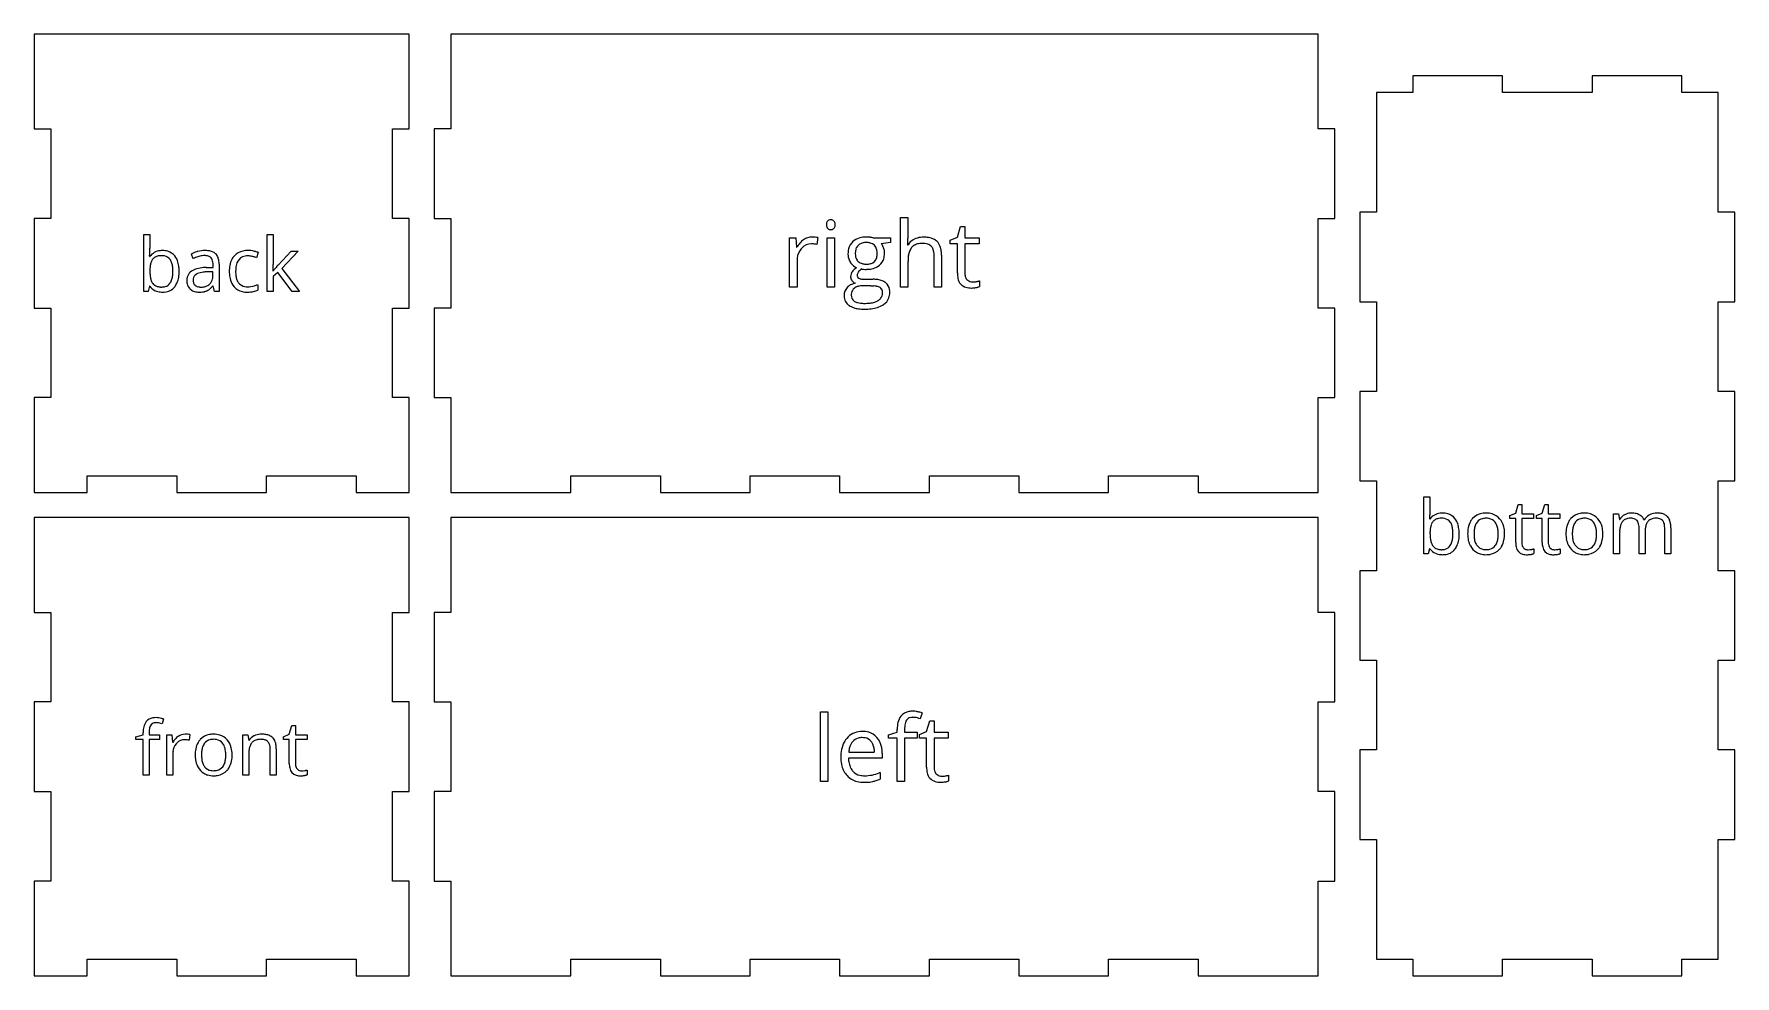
# Model space of a CAD drawing. Header units: millimetres. Extents: x 0 to 204, y 3 to 116.
import ezdxf

# ---------------------------------------------------------------- set-up
doc = ezdxf.new("R2010")
doc.units = ezdxf.units.MM

msp = doc.modelspace()

# ---------------------------------------------------------------- linework, layer by layer
at = {"layer": 'back_labelLayer'}
for p, q in [((13.17, 85.13), (13.17, 91.96)), ((13.17, 91.96), (13.9, 91.96)), ((13.9, 91.96), (13.9, 90.3)), ((27.98, 85.13), (27.98, 91.96)), ((27.98, 91.96), (28.7, 91.96)), ((28.7, 91.96), (28.7, 88.34)), ((26.9, 89.78), (26.68, 89.16)), ((29.27, 88.29), (30.83, 89.94)), ((31.69, 89.94), (29.74, 87.89)), ((30.83, 89.94), (31.69, 89.94)), ((13.86, 89.3), (13.9, 89.3)), ((19.09, 89.05), (18.87, 89.61)), ((20.66, 87.99), (21.48, 88.01)), ((21.48, 88.01), (21.48, 88.31)), ((22.19, 88.41), (22.19, 85.13)), ((29.74, 87.89), (31.83, 85.13)), ((13.85, 85.74), (13.69, 85.13)), ((13.9, 85.74), (13.85, 85.74)), ((21.46, 87.49), (20.73, 87.46)), ((21.46, 87.06), (21.46, 87.49)), ((21.5, 85.81), (21.47, 85.81)), ((21.65, 85.13), (21.5, 85.81)), ((26.83, 85.93), (26.83, 85.29)), ((28.66, 87.59), (28.7, 87.59)), ((29.25, 87.4), (28.7, 86.93)), ((28.7, 86.93), (28.7, 85.13)), ((30.95, 85.13), (29.25, 87.4)), ((13.69, 85.13), (13.17, 85.13)), ((22.19, 85.13), (21.65, 85.13)), ((28.7, 85.13), (27.98, 85.13)), ((31.83, 85.13), (30.95, 85.13))]:
    msp.add_line(p, q, dxfattribs=at)
for centre, radius, start, end in [((2.92, 90.15), 10.97, 355.7239, 358.1259), ((-1.31, 90.29), 15.21, 358.1123, 0.0485), ((15.26, 88.35), 1.66, 95.1835, 145.1109), ((15.41, 87.53), 2.49, 89.8743, 96.8145), ((15.43, 87.79), 2.23, 74.2393, 90.5624), ((15.58, 88.33), 1.67, 38.5631, 74.067), ((20.46, 86.65), 3.36, 106.3569, 118.335), ((20.61, 86.2), 3.83, 104.5162, 106.549), ((20.5, 86.64), 3.38, 90.0714, 104.6521), ((20.51, 86.94), 3.08, 81.568, 90.3249), ((20.69, 88.1), 1.91, 68.2274, 81.7494), ((20.94, 88.72), 1.24, 47.8683, 68.2934), ((25.42, 88.11), 1.89, 101.4913, 138.3134), ((25.64, 87.17), 2.86, 89.5892, 102.1788), ((25.66, 86.74), 3.29, 77.7703, 89.9475), ((25.6, 86.39), 3.64, 74.6796, 77.9579), ((25.94, 87.61), 2.38, 70.0945, 74.7386), ((26.26, 88.49), 1.44, 63.5034, 70.1862), ((26.41, 88.81), 1.09, 62.9291, 63.1889), ((4.76, 90.02), 9.13, 355.4718, 355.6526), ((17.83, 87.63), 3.93, 171.0668, 177.8457), ((19.52, 87.54), 5.62, 177.6176, 180.0426), ((16.2, 87.89), 2.28, 160.8926, 171.2334), ((15.23, 88.24), 1.25, 143.3383, 161.256), ((15, 88.39), 0.97, 120.1403, 142.4249), ((15.14, 88.13), 1.27, 100.447, 119.6701), ((15.29, 87.36), 2.05, 89.5732, 100.7324), ((15.32, 87.72), 1.69, 78.6781, 90.3749), ((15.46, 88.33), 1.06, 35.5409, 79.8011), ((15.34, 88.25), 1.21, 32.7036, 35.5241), ((15.01, 88.06), 1.59, 15.7779, 32.0151), ((13.97, 87.75), 2.68, 6.1649, 16.0396), ((12.35, 87.56), 4.31, 359.7681, 6.3096), ((15.2, 88.04), 2.15, 16.4709, 38.4075), ((14.11, 87.69), 3.29, 5.1338, 16.7973), ((12.73, 87.55), 4.68, 359.878, 5.4094), ((20.22, 85.35), 2.58, 101.3568, 117.0799), ((21.23, 84.66), 4.89, 112.2123, 115.9641), ((20.75, 85.87), 3.59, 103.6226, 112.432), ((20.73, 82.98), 5.01, 92.4696, 101.7065), ((20.47, 87.04), 2.38, 90.4485, 103.7665), ((20.46, 87.62), 1.8, 83.6506, 90.1754), ((20.87, 80.86), 7.13, 91.7166, 92.9095), ((20.53, 88.22), 1.19, 70.5716, 83.9928), ((20.69, 88.65), 0.741, 42.7296, 71.0381), ((20.62, 88.61), 0.814, 20.4094, 41.4479), ((20.17, 88.44), 1.29, 7.8273, 20.6042), ((19.38, 88.32), 2.1, 359.6933, 8.0035), ((20.98, 88.8), 1.16, 19.2331, 46.6741), ((20.31, 88.55), 1.87, 6.3379, 19.6816), ((19.32, 88.42), 2.87, 359.8027, 6.6583), ((27.45, 87.53), 4.03, 169.8978, 180.3689), ((26.05, 87.79), 2.6, 153.0875, 170.1051), ((25.51, 88.04), 2.01, 138.655, 152.6854), ((28.21, 87.52), 4.03, 174.5309, 180.155), ((26.64, 87.7), 2.45, 160.1419, 175.1368), ((25.5, 88.15), 1.22, 114.4266, 161.6633), ((25.61, 87.77), 1.62, 88.7194, 112.5668), ((25.65, 87.77), 1.62, 87.6747, 89.9748), ((25.62, 87.29), 2.09, 81.691, 87.5079), ((25.49, 86.38), 3.01, 77.2998, 81.7346), ((25.31, 85.54), 3.88, 74.7802, 77.4497), ((25.48, 86.14), 3.25, 68.3294, 74.8831), ((4.98, 89.25), 23.74, 356.033, 356.6443), ((14.39, 88.7), 14.31, 356.6326, 357.491), ((23.83, 88.35), 4.86, 358.2739, 359.8927), ((20.05, 88.45), 8.64, 357.5041, 358.3307), ((32.22, 85.1), 4.32, 142.3234, 144.7074), ((34.52, 83.32), 7.22, 140.4331, 142.3365), ((37.52, 80.85), 11.1, 139.2799, 140.4704), ((40.98, 77.87), 15.68, 138.3418, 139.2877), ((18.72, 87.52), 4.82, 179.7763, 185.7075), ((15.21, 86.68), 1.62, 215.585, 245.8362), ((16.82, 87.32), 2.91, 185.5924, 194.2051), ((15.6, 87.01), 1.65, 193.943, 208.0218), ((15.11, 86.76), 1.1, 208.5536, 217.5606), ((15.07, 86.74), 1.06, 218.1691, 253.8047), ((15.27, 87.34), 1.69, 253.1382, 266.8483), ((15.34, 87.1), 1.45, 269.3869, 285.863), ((15.53, 86.77), 1.73, 274.064, 321.4081), ((15.45, 86.71), 1.05, 286.0163, 326.8497), ((14.93, 87.06), 1.67, 326.7105, 343.6662), ((13.95, 87.36), 2.7, 343.4172, 353.6369), ((12.48, 87.53), 4.18, 353.4934, 0.2206), ((15.28, 86.98), 2.05, 321.3162, 335.5436), ((14.63, 87.26), 2.76, 335.8306, 350.8255), ((13.13, 87.51), 4.28, 350.6563, 0.338), ((19.59, 86.51), 1.26, 115.4905, 182.3568), ((20.16, 86.44), 1.84, 179.5457, 192.695), ((19.54, 86.29), 1.2, 192.0828, 227.4521), ((20.24, 86.45), 1.15, 171.2122, 180.2058), ((20.13, 86.44), 1.04, 179.5266, 192.7787), ((19.87, 86.53), 0.778, 120.9734, 172.418), ((19.78, 86.35), 0.68, 192.3264, 222.058), ((19.75, 86.34), 0.65, 222.5806, 229.2546), ((19.84, 86.45), 0.794, 229.7837, 254.2724), ((20.06, 86.24), 1.12, 113.5887, 121.6805), ((20.33, 85.59), 1.82, 102.7996, 113.2433), ((19.96, 86.85), 1.2, 253.9397, 266.4534), ((20.66, 84.2), 3.25, 96.3545, 102.9954), ((20.01, 87.65), 2.01, 269.5792, 282.0414), ((20.9, 82.11), 5.36, 91.8565, 96.4478), ((20.16, 87), 1.34, 281.7121, 306.4594), ((20.23, 86.89), 1.22, 306.9882, 313.8558), ((20.22, 86.89), 1.22, 314.1892, 347.427), ((19.09, 87.68), 3.02, 314.7446, 321.7071), ((19.61, 87.04), 1.85, 346.9177, 0.2825), ((19.12, 87.06), 2.34, 359.8182, 359.9986), ((27.83, 87.5), 4.41, 179.9389, 183.9815), ((26.65, 87.39), 3.22, 183.5914, 196.354), ((25.59, 87.07), 2.11, 196.0166, 221.1349), ((25.37, 86.91), 1.85, 221.7976, 256.8021), ((27.71, 87.49), 3.53, 179.7041, 188.0744), ((26.44, 87.31), 2.25, 187.9315, 200.3886), ((25.75, 87.05), 1.51, 200.4183, 216.6392), ((25.46, 86.85), 1.16, 216.9695, 261.3103), ((25.59, 87.44), 1.76, 260.1359, 270.2692), ((25.58, 88.73), 3.05, 270.2658, 286.2891), ((25.4, 89.42), 3.77, 286.0461, 292.3654), ((-1.09, 89.66), 29.82, 356.0205, 356.0556), ((15.34, 86.97), 1.93, 245.9802, 255.5455), ((15.4, 87.25), 2.21, 255.7756, 270.3185), ((15.32, 87.99), 2.35, 266.3777, 270.051), ((15.41, 87.51), 2.47, 269.9226, 275.5481), ((19.58, 86.34), 1.26, 227.769, 237.8049), ((19.68, 86.53), 1.48, 238.3273, 258.9184), ((19.84, 87.28), 2.24, 258.6719, 270.4047), ((19.86, 88.32), 3.28, 269.9539, 273.1491), ((20, 87.28), 1.64, 266.0784, 270.059), ((19.91, 87.52), 2.48, 272.9335, 281.4139), ((20.07, 86.74), 1.68, 281.298, 293.7314), ((20.19, 86.42), 1.34, 294.3933, 304.7371), ((19.84, 86.93), 1.96, 304.8486, 314.853), ((25.59, 87.76), 2.73, 256.4244, 270.489), ((25.62, 89.04), 4, 269.9655, 272.8643), ((25.68, 88.1), 3.06, 272.5981, 282.1878), ((25.89, 87.14), 2.08, 282.0344, 296.9455)]:
    msp.add_arc(centre, radius, start, end, dxfattribs=at)
at = {"layer": 'back_outsideCutPath'}
for p, q in [((0, 116), (0, 104.62)), ((45, 116), (0, 116)), ((45, 104.62), (45, 116)), ((0, 104.62), (2, 104.62)), ((2, 104.62), (2, 93.88)), ((43, 93.88), (43, 104.62)), ((43, 104.62), (45, 104.62)), ((2, 93.88), (0, 93.88)), ((0, 93.88), (0, 83.12)), ((45, 93.88), (43, 93.88)), ((45, 83.12), (45, 93.88)), ((0, 83.12), (2, 83.12)), ((2, 83.12), (2, 72.38)), ((43, 72.38), (43, 83.12)), ((43, 83.12), (45, 83.12)), ((2, 72.38), (0, 72.38)), ((0, 72.38), (0, 61)), ((45, 72.38), (43, 72.38)), ((45, 61), (45, 72.38)), ((6.38, 61), (6.38, 63)), ((6.38, 63), (17.12, 63)), ((17.12, 63), (17.12, 61)), ((27.88, 61), (27.88, 63)), ((27.88, 63), (38.62, 63)), ((38.62, 63), (38.62, 61)), ((0, 61), (6.38, 61)), ((17.12, 61), (27.88, 61)), ((38.62, 61), (45, 61))]:
    msp.add_line(p, q, dxfattribs=at)
at = {"layer": 'bottom_labelLayer'}
for p, q in [((166.69, 53.63), (166.69, 60.46)), ((166.69, 60.46), (167.42, 60.46)), ((167.42, 60.46), (167.42, 58.8)), ((177.7, 58.53), (178.01, 59.56)), ((178.01, 59.56), (178.43, 59.56)), ((178.43, 59.56), (178.43, 58.44)), ((180.88, 58.53), (181.18, 59.56)), ((181.18, 59.56), (181.61, 59.56)), ((181.61, 59.56), (181.61, 58.44)), ((167.39, 57.8), (167.42, 57.8)), ((177.01, 58.23), (177.7, 58.53)), ((177.01, 57.87), (177.01, 58.23)), ((177.7, 57.87), (177.01, 57.87)), ((177.7, 55.01), (177.7, 57.87)), ((178.43, 58.44), (179.83, 58.44)), ((179.83, 57.87), (178.43, 57.87)), ((178.43, 57.87), (178.43, 55.04)), ((179.83, 58.44), (179.83, 57.87)), ((180.19, 58.23), (180.88, 58.53)), ((180.19, 57.87), (180.19, 58.23)), ((180.88, 57.87), (180.19, 57.87)), ((180.88, 55.01), (180.88, 57.87)), ((181.61, 58.44), (183, 58.44)), ((183, 57.87), (181.61, 57.87)), ((181.61, 57.87), (181.61, 55.04)), ((183, 58.44), (183, 57.87)), ((189.44, 53.63), (189.44, 58.44)), ((189.44, 58.44), (190.03, 58.44)), ((190.03, 58.44), (190.15, 57.78)), ((190.15, 57.78), (190.18, 57.78)), ((193.08, 57.71), (193.12, 57.71)), ((190.17, 56.15), (190.17, 53.63)), ((192.5, 53.63), (192.5, 56.76)), ((193.23, 56.31), (193.23, 53.63)), ((195.58, 53.63), (195.58, 56.76)), ((196.31, 56.77), (196.31, 53.63)), ((167.22, 53.63), (166.69, 53.63)), ((167.37, 54.24), (167.22, 53.63)), ((167.42, 54.24), (167.37, 54.24)), ((179.86, 54.23), (179.86, 53.67)), ((183.04, 54.23), (183.04, 53.67)), ((190.17, 53.63), (189.44, 53.63)), ((193.23, 53.63), (192.5, 53.63)), ((196.31, 53.63), (195.58, 53.63))]:
    msp.add_line(p, q, dxfattribs=at)
for centre, radius, start, end in [((156.45, 58.65), 10.97, 355.7239, 358.1259), ((158.29, 58.52), 9.13, 355.4718, 355.6526), ((152.22, 58.79), 15.21, 358.1123, 0.0485), ((168.78, 56.85), 1.66, 95.1835, 145.1109), ((169.73, 56.39), 2.28, 160.8926, 171.2334), ((168.76, 56.74), 1.25, 143.3383, 161.256), ((168.52, 56.89), 0.97, 120.1403, 142.4249), ((168.66, 56.63), 1.27, 100.447, 119.6701), ((168.82, 55.86), 2.05, 89.5732, 100.7324), ((168.93, 56.03), 2.49, 89.8743, 96.8145), ((168.84, 56.22), 1.69, 78.6781, 90.3749), ((168.96, 56.29), 2.23, 74.2393, 90.5624), ((168.98, 56.83), 1.06, 35.5409, 79.8011), ((169.11, 56.83), 1.67, 38.5631, 74.067), ((168.87, 56.75), 1.21, 32.7036, 35.5241), ((168.54, 56.56), 1.59, 15.7779, 32.0151), ((168.73, 56.54), 2.15, 16.4709, 38.4075), ((167.63, 56.19), 3.29, 5.1338, 16.7973), ((174.44, 56.32), 2.48, 150.7112, 169.4696), ((174.03, 56.53), 2.02, 138.176, 150.2287), ((173.96, 56.58), 1.93, 99.1759, 137.9833), ((174.27, 56.53), 1.51, 142.9026, 162.3749), ((173.98, 56.73), 1.16, 103.4685, 142.3119), ((174.15, 55.7), 2.83, 89.7327, 100.076), ((174.13, 56.17), 1.74, 89.4806, 103.8805), ((174.15, 56.07), 1.84, 79.3454, 90.3175), ((174.19, 56.08), 2.45, 73.5223, 90.5692), ((174.29, 56.69), 1.2, 37.9578, 80.4006), ((174.33, 56.6), 1.91, 41.1446, 73.2134), ((174.05, 56.52), 1.5, 20.0257, 37.4351), ((174.06, 56.36), 2.27, 13.5014, 41.0703), ((186.23, 56.32), 2.48, 150.7112, 169.4696), ((185.82, 56.53), 2.02, 138.176, 150.2287), ((185.75, 56.58), 1.93, 99.1759, 137.9833), ((186.06, 56.53), 1.51, 142.9026, 162.3749), ((185.77, 56.73), 1.16, 103.4685, 142.3119), ((185.94, 55.7), 2.83, 89.7327, 100.076), ((185.92, 56.17), 1.74, 89.4806, 103.8805), ((185.94, 56.07), 1.84, 79.3454, 90.3175), ((185.98, 56.08), 2.45, 73.5223, 90.5692), ((186.08, 56.69), 1.2, 37.9578, 80.4006), ((186.12, 56.6), 1.91, 41.1446, 73.2134), ((185.84, 56.52), 1.5, 20.0257, 37.4351), ((185.85, 56.36), 2.27, 13.5014, 41.0703), ((191.42, 57.06), 1.43, 117.121, 149.5424), ((192.36, 56.45), 2.17, 161.0235, 171.4469), ((191.46, 56.76), 1.22, 143.077, 161.3913), ((191.24, 56.91), 0.956, 123.7021, 142.3022), ((191.34, 56.75), 1.15, 101.1546, 123.0655), ((191.57, 56.8), 1.73, 93.8343, 117.5072), ((191.47, 56.1), 1.81, 89.5573, 101.4832), ((191.61, 56.44), 2.09, 89.9661, 94.2832), ((191.49, 56.2), 1.71, 85.5238, 90.0794), ((191.63, 56.14), 2.39, 77.5572, 90.5513), ((191.54, 56.7), 1.21, 72.3601, 85.9562), ((191.68, 57.12), 0.765, 41.061, 72.8994), ((191.85, 57.09), 1.41, 52.7027, 78.0054), ((191.58, 57.06), 0.882, 20.7071, 40.0218), ((191.14, 56.89), 1.35, 7.9864, 20.795), ((191.93, 57.24), 1.25, 22.2098, 51.4971), ((194.44, 56.95), 1.52, 119.4042, 150.1829), ((195.22, 56.5), 1.98, 160.8732, 172.5273), ((194.5, 56.76), 1.21, 140.9765, 161.1699), ((194.3, 56.9), 0.966, 122.3598, 140.2884), ((194.61, 56.7), 1.83, 118.2584, 120.0629), ((194.61, 56.68), 1.85, 95.8635, 117.9693), ((194.41, 56.71), 1.19, 101.0033, 121.784), ((194.55, 56.03), 1.88, 89.5621, 101.2962), ((194.67, 56.23), 2.3, 89.9197, 96.2617), ((194.57, 56.22), 1.69, 85.8144, 90.0685), ((194.69, 55.99), 2.54, 79.9361, 90.3803), ((194.61, 56.7), 1.21, 72.6395, 86.2568), ((194.75, 57.12), 0.768, 41.0408, 73.1793), ((194.86, 56.91), 1.61, 62.9723, 80.1665), ((194.65, 57.06), 0.882, 20.7071, 40.0218), ((194.22, 56.89), 1.35, 7.9864, 20.795), ((195.04, 57.27), 1.2, 44.229, 62.6229), ((194.98, 57.25), 1.26, 19.5612, 43.3161), ((194.22, 56.96), 2.07, 7.5042, 19.9646), ((192.96, 56.78), 3.35, 359.7107, 7.6907), ((173.04, 56.04), 5.62, 177.6176, 180.0426), ((172.25, 56.02), 4.82, 179.7763, 185.7075), ((171.35, 56.13), 3.93, 171.0668, 177.8457), ((170.35, 55.82), 2.91, 185.5924, 194.2051), ((169.13, 55.51), 1.65, 193.943, 208.0218), ((168.45, 55.56), 1.67, 326.7105, 343.6662), ((167.49, 56.25), 2.68, 6.1649, 16.0396), ((167.47, 55.86), 2.7, 343.4172, 353.6369), ((165.87, 56.06), 4.31, 359.7681, 6.3096), ((166, 56.03), 4.18, 353.4934, 0.2206), ((168.15, 55.76), 2.76, 335.8306, 350.8255), ((166.66, 56.01), 4.28, 350.6563, 0.338), ((166.25, 56.05), 4.68, 359.878, 5.4094), ((175.73, 56.06), 3.79, 169.2443, 180.3881), ((175.59, 56.02), 3.65, 179.7745, 189.0933), ((174.65, 55.86), 2.7, 188.9103, 205.3171), ((176.55, 56.05), 3.85, 173.0086, 180.2464), ((176.39, 56.02), 3.69, 179.706, 187.9161), ((175.16, 56.23), 2.45, 162.0653, 173.1675), ((175.04, 55.82), 2.33, 187.7639, 200.0977), ((173.99, 55.57), 1.57, 323.009, 342.639), ((173.3, 56.25), 2.29, 7.744, 20.069), ((173.09, 55.86), 2.51, 342.3616, 353.7537), ((171.97, 56.06), 3.64, 359.7075, 7.8973), ((171.77, 56.02), 3.84, 353.5363, 0.2014), ((173.87, 55.76), 2.47, 330.2507, 349.4117), ((173, 56.09), 3.37, 1.1277, 13.88), ((172.6, 56.01), 3.77, 349.1762, 0.3863), ((172.09, 56.04), 4.28, 359.9919, 1.542), ((187.52, 56.06), 3.79, 169.2443, 180.3881), ((187.38, 56.02), 3.65, 179.7745, 189.0933), ((186.44, 55.86), 2.7, 188.9103, 205.3171), ((188.34, 56.05), 3.85, 173.0086, 180.2464), ((188.18, 56.02), 3.69, 179.706, 187.9161), ((186.95, 56.23), 2.45, 162.0653, 173.1675), ((186.83, 55.82), 2.33, 187.7639, 200.0977), ((185.78, 55.57), 1.57, 323.009, 342.639), ((185.1, 56.25), 2.29, 7.744, 20.069), ((184.88, 55.86), 2.51, 342.3616, 353.7537), ((183.76, 56.06), 3.64, 359.7075, 7.8973), ((183.56, 56.02), 3.84, 353.5363, 0.2014), ((185.66, 55.76), 2.47, 330.2507, 349.4117), ((184.79, 56.09), 3.37, 1.1277, 13.88), ((184.39, 56.01), 3.77, 349.1762, 0.3863), ((183.88, 56.04), 4.28, 359.9919, 1.542), ((193.83, 56.22), 3.67, 171.3042, 178.3502), ((195.25, 56.15), 5.08, 178.0976, 180.0253), ((190.35, 56.77), 2.15, 359.6949, 8.1471), ((196.44, 56.33), 3.21, 172.3776, 180.183), ((197.35, 56.31), 4.12, 179.8944, 179.9985), ((193.42, 56.77), 2.15, 359.6949, 8.1471), ((168.74, 55.18), 1.62, 215.585, 245.8362), ((168.63, 55.26), 1.1, 208.5536, 217.5606), ((168.59, 55.24), 1.06, 218.1691, 253.8047), ((168.86, 55.47), 1.93, 245.9802, 255.5455), ((168.79, 55.84), 1.69, 253.1382, 266.8483), ((168.92, 55.75), 2.21, 255.7756, 270.3185), ((168.85, 56.49), 2.35, 266.3777, 270.051), ((168.86, 55.6), 1.45, 269.3869, 285.863), ((168.94, 56.01), 2.47, 269.9226, 275.5481), ((169.06, 55.27), 1.73, 274.064, 321.4081), ((168.97, 55.21), 1.05, 286.0163, 326.8497), ((168.81, 55.48), 2.05, 321.3162, 335.5436), ((174.38, 55.75), 2.4, 205.6561, 208.4462), ((174.01, 55.53), 1.97, 207.7947, 238.6758), ((174.29, 55.55), 1.53, 200.0846, 216.9132), ((174.04, 55.58), 2.03, 238.8115, 253.2428), ((174.02, 55.36), 1.2, 217.3009, 261.7099), ((174.12, 55.88), 2.34, 253.5437, 270.4182), ((174.14, 55.96), 1.81, 260.5033, 270.2477), ((174.15, 56.37), 2.83, 269.7503, 279.8033), ((174.17, 55.84), 1.69, 269.4482, 284.7256), ((174.3, 55.34), 1.18, 284.5662, 322.6334), ((174.33, 55.5), 1.94, 278.8959, 317.9979), ((174.26, 55.56), 2.04, 318.144, 329.7566), ((179.99, 54.98), 2.29, 179.3551, 192.8478), ((178.84, 54.67), 1.1, 190.3818, 253.8772), ((179.9, 55.03), 1.47, 179.6417, 189.7505), ((179.38, 54.94), 0.942, 189.5479, 205.7874), ((179.17, 54.84), 0.708, 206.1294, 221.4084), ((179.07, 55.44), 1.91, 253.7848, 270.8853), ((179.14, 54.82), 0.678, 221.5949, 262.3505), ((179.2, 55.11), 0.975, 261.3266, 270.1914), ((179.1, 55.41), 1.87, 270.0032, 270.7609), ((179.09, 55.81), 2.27, 270.8932, 275.5484), ((179.21, 56.54), 2.4, 269.8804, 278.3029), ((179, 56.69), 3.16, 275.526, 279.294), ((179.08, 56.27), 2.73, 279.1865, 280.1145), ((179.23, 56.35), 2.21, 278.4155, 279.0082), ((179.2, 55.6), 2.05, 280.007, 283.3735), ((178.96, 58.07), 3.95, 278.9589, 280.5106), ((179.38, 54.84), 1.27, 283.3071, 288.1196), ((179.22, 56.69), 2.55, 280.4846, 282.6269), ((179.44, 55.69), 1.52, 282.5876, 285.5794), ((179.55, 54.32), 0.718, 287.9889, 295.3048), ((179.55, 55.28), 1.1, 285.725, 286.2552), ((183.17, 54.98), 2.29, 179.3551, 192.8478), ((182.02, 54.67), 1.1, 190.3818, 253.8772), ((183.07, 55.03), 1.47, 179.6417, 189.7505), ((182.56, 54.94), 0.942, 189.5479, 205.7874), ((182.34, 54.84), 0.708, 206.1294, 221.4084), ((182.24, 55.44), 1.91, 253.7848, 270.8853), ((182.32, 54.82), 0.678, 221.5949, 262.3505), ((182.38, 55.11), 0.975, 261.3266, 270.1914), ((182.27, 55.41), 1.87, 270.0032, 270.7609), ((182.26, 55.81), 2.27, 270.8932, 275.5484), ((182.38, 56.54), 2.4, 269.8804, 278.3029), ((182.18, 56.69), 3.16, 275.526, 279.294), ((182.25, 56.27), 2.73, 279.1865, 280.1145), ((182.41, 56.35), 2.21, 278.4155, 279.0082), ((182.38, 55.6), 2.05, 280.007, 283.3735), ((182.14, 58.07), 3.95, 278.9589, 280.5106), ((182.56, 54.84), 1.27, 283.3071, 288.1196), ((182.39, 56.69), 2.55, 280.4846, 282.6269), ((182.62, 55.69), 1.52, 282.5876, 285.5794), ((182.73, 54.32), 0.718, 287.9889, 295.3048), ((182.73, 55.28), 1.1, 285.725, 286.2552), ((186.17, 55.75), 2.4, 205.6561, 208.4462), ((185.81, 55.53), 1.97, 207.7947, 238.6758), ((186.08, 55.55), 1.53, 200.0846, 216.9132), ((185.83, 55.58), 2.03, 238.8115, 253.2428), ((185.81, 55.36), 1.2, 217.3009, 261.7099), ((185.91, 55.88), 2.34, 253.5437, 270.4182), ((185.94, 55.96), 1.81, 260.5033, 270.2477), ((185.94, 56.37), 2.83, 269.7503, 279.8033), ((185.96, 55.84), 1.69, 269.4482, 284.7256), ((186.09, 55.34), 1.18, 284.5662, 322.6334), ((186.12, 55.5), 1.94, 278.8959, 317.9979), ((186.05, 55.56), 2.04, 318.144, 329.7566)]:
    msp.add_arc(centre, radius, start, end, dxfattribs=at)
at = {"layer": 'bottom_outsideCutPath'}
for p, q in [((176.12, 111), (165.38, 111)), ((165.38, 111), (165.38, 109)), ((176.12, 109), (176.12, 111)), ((197.62, 111), (186.88, 111)), ((186.88, 111), (186.88, 109)), ((197.62, 109), (197.62, 111)), ((161, 109), (161, 94.62)), ((165.38, 109), (161, 109)), ((186.88, 109), (176.12, 109)), ((202, 109), (197.62, 109)), ((202, 105.38), (202, 109)), ((202, 94.62), (202, 105.38)), ((161, 94.62), (159, 94.62)), ((159, 94.62), (159, 83.88)), ((204, 94.62), (202, 94.62)), ((204, 83.88), (204, 94.62)), ((159, 83.88), (161, 83.88)), ((161, 83.88), (161, 73.12)), ((202, 73.12), (202, 83.88)), ((202, 83.88), (204, 83.88)), ((161, 73.12), (159, 73.12)), ((159, 73.12), (159, 62.38)), ((204, 73.12), (202, 73.12)), ((204, 62.38), (204, 73.12)), ((159, 62.38), (161, 62.38)), ((161, 62.38), (161, 51.62)), ((202, 51.62), (202, 62.38)), ((202, 62.38), (204, 62.38)), ((161, 51.62), (159, 51.62)), ((159, 51.62), (159, 40.88)), ((204, 51.62), (202, 51.62)), ((204, 40.88), (204, 51.62)), ((159, 40.88), (161, 40.88)), ((161, 40.88), (161, 30.12)), ((202, 30.12), (202, 40.88)), ((202, 40.88), (204, 40.88)), ((161, 30.12), (159, 30.12)), ((159, 30.12), (159, 19.38)), ((204, 30.12), (202, 30.12)), ((204, 19.38), (204, 30.12)), ((159, 19.38), (161, 19.38)), ((161, 19.38), (161, 8.62)), ((202, 5), (202, 19.38)), ((202, 19.38), (204, 19.38)), ((161, 8.62), (161, 5)), ((161, 5), (165.38, 5)), ((165.38, 5), (165.38, 3)), ((176.12, 3), (176.12, 5)), ((176.12, 5), (186.88, 5)), ((186.88, 5), (186.88, 3)), ((197.62, 3), (197.62, 5)), ((197.62, 5), (202, 5)), ((165.38, 3), (176.12, 3)), ((186.88, 3), (197.62, 3))]:
    msp.add_line(p, q, dxfattribs=at)
at = {"layer": 'front_labelLayer'}
for p, q in [((15.54, 33.83), (15.35, 33.25)), ((30.61, 32.01), (30.92, 33.03)), ((30.92, 33.03), (31.34, 33.03)), ((31.34, 33.03), (31.34, 31.92)), ((12.23, 31.68), (13.09, 31.94)), ((12.23, 31.35), (12.23, 31.68)), ((13.09, 31.35), (12.23, 31.35)), ((13.09, 31.94), (13.09, 32.21)), ((13.09, 27.1), (13.09, 31.35)), ((13.82, 32.23), (13.82, 31.92)), ((13.82, 31.92), (15.04, 31.92)), ((15.04, 31.35), (13.82, 31.35)), ((13.82, 31.35), (13.82, 27.1)), ((15.04, 31.92), (15.04, 31.35)), ((15.92, 27.1), (15.92, 31.92)), ((15.92, 31.92), (16.53, 31.92)), ((16.53, 31.92), (16.61, 31.03)), ((16.61, 31.03), (16.64, 31.03)), ((18.7, 31.95), (18.6, 31.28)), ((25.03, 27.1), (25.03, 31.92)), ((25.03, 31.92), (25.63, 31.92)), ((25.63, 31.92), (25.75, 31.26)), ((25.75, 31.26), (25.78, 31.26)), ((29.92, 31.7), (30.61, 32.01)), ((29.92, 31.35), (29.92, 31.7)), ((30.61, 31.35), (29.92, 31.35)), ((30.61, 28.49), (30.61, 31.35)), ((31.34, 31.92), (32.74, 31.92)), ((32.74, 31.35), (31.34, 31.35)), ((31.34, 31.35), (31.34, 28.52)), ((32.74, 31.92), (32.74, 31.35)), ((16.65, 29.68), (16.65, 27.1)), ((25.76, 29.63), (25.76, 27.1)), ((28.33, 27.1), (28.33, 30.22)), ((29.06, 30.24), (29.06, 27.1)), ((13.82, 27.1), (13.09, 27.1)), ((16.65, 27.1), (15.92, 27.1)), ((25.76, 27.1), (25.03, 27.1)), ((29.06, 27.1), (28.33, 27.1)), ((32.77, 27.7), (32.77, 27.14))]:
    msp.add_line(p, q, dxfattribs=at)
for centre, radius, start, end in [((16.05, 32.25), 2.96, 167.5776, 180.6587), ((14.66, 32.57), 1.53, 141.7434, 168.2322), ((14.43, 32.69), 1.28, 98.2551, 139.6203), ((15.32, 32.42), 1.49, 161.8438, 171.7846), ((14.71, 32.63), 0.844, 145.0689, 162.1801), ((14.53, 32.74), 0.632, 102.7678, 144.338), ((14.63, 31.77), 2.22, 89.6697, 99.9314), ((14.62, 32.4), 0.984, 89.486, 103.4197), ((14.62, 31.82), 1.57, 83.076, 89.7927), ((14.63, 31.64), 2.35, 81.5641, 89.7017), ((14.53, 31.05), 2.34, 76.5184, 83.0217), ((14.46, 30.49), 3.51, 75.974, 81.6564), ((14.25, 29.88), 3.54, 71.9613, 76.5919), ((14.18, 29.31), 4.72, 73.2963, 76.0946), ((16.32, 32.27), 2.5, 171.6528, 178.4383), ((17.26, 32.23), 3.44, 178.1973, 180.0233), ((18.79, 29.82), 2.46, 139.4139, 150.6033), ((18.32, 29.77), 1.67, 138.9576, 174.5422), ((18.35, 30.19), 1.88, 124.2321, 139.4161), ((18.37, 29.73), 1.73, 135.621, 138.8376), ((18.06, 30.08), 1.26, 89.6335, 137.0881), ((18.11, 30.55), 1.45, 89.6797, 124.4406), ((18.07, 29.63), 1.71, 87.3438, 89.9658), ((18.13, 28.66), 3.35, 84.9923, 90.1281), ((18.04, 29.1), 2.24, 81.5884, 87.1916), ((17.9, 28.14), 3.22, 77.4454, 81.6361), ((18.21, 29.56), 2.44, 78.4892, 85.0266), ((21.83, 29.79), 2.48, 150.7112, 169.4696), ((21.42, 30), 2.02, 138.176, 150.2287), ((21.35, 30.06), 1.93, 99.1759, 137.9833), ((21.65, 30.01), 1.51, 142.9026, 162.3749), ((21.37, 30.21), 1.16, 103.4685, 142.3119), ((21.54, 29.17), 2.83, 89.7327, 100.076), ((21.52, 29.65), 1.74, 89.4806, 103.8805), ((21.54, 29.55), 1.84, 79.3454, 90.3175), ((21.58, 29.55), 2.45, 73.5223, 90.5692), ((21.68, 30.17), 1.2, 37.9578, 80.4006), ((21.72, 30.08), 1.91, 41.1446, 73.2134), ((21.43, 30), 1.5, 20.0257, 37.4351), ((21.45, 29.84), 2.27, 13.5014, 41.0703), ((27.03, 30.47), 1.48, 116.9443, 147.6525), ((27.86, 29.9), 2.08, 159.9535, 171.3801), ((27.03, 30.21), 1.19, 140.1519, 160.3147), ((26.89, 30.3), 1.03, 118.544, 139.1926), ((27.18, 30.21), 1.78, 115.8074, 117.6068), ((27.05, 30), 1.37, 100.1177, 118.1602), ((27.26, 30.03), 1.98, 94.3227, 115.5455), ((27.21, 29.18), 2.21, 89.5933, 100.3718), ((27.31, 29.62), 2.39, 89.9579, 94.7108), ((27.23, 29.45), 1.93, 84.0197, 90.1511), ((27.33, 29.13), 2.88, 80.5585, 90.3538), ((27.3, 30.07), 1.31, 71.0828, 84.3691), ((27.46, 30.53), 0.822, 43.3791, 71.5386), ((27.51, 30.17), 1.82, 65.1095, 80.7638), ((27.42, 30.51), 0.868, 22.7024, 42.342), ((27.03, 30.35), 1.29, 8.4931, 22.658), ((27.72, 30.63), 1.31, 46.5585, 64.8782), ((27.73, 30.68), 1.26, 19.3849, 45.5997), ((27, 30.41), 2.05, 6.9634, 19.8363), ((25.88, 30.26), 3.18, 359.7631, 7.2116), ((18.87, 29.69), 2.21, 173.6908, 180.0882), ((23.12, 29.54), 3.79, 169.2443, 180.3881), ((22.98, 29.5), 3.65, 179.7745, 189.0933), ((22.04, 29.34), 2.7, 188.9103, 205.3171), ((23.94, 29.53), 3.85, 173.0086, 180.2464), ((23.78, 29.49), 3.69, 179.706, 187.9161), ((22.55, 29.71), 2.45, 162.0653, 173.1675), ((22.42, 29.3), 2.33, 187.7639, 200.0977), ((21.38, 29.05), 1.57, 323.009, 342.639), ((20.69, 29.72), 2.29, 7.744, 20.069), ((20.48, 29.34), 2.51, 342.3616, 353.7537), ((19.36, 29.53), 3.64, 359.7075, 7.8973), ((19.16, 29.5), 3.84, 353.5363, 0.2014), ((21.26, 29.24), 2.47, 330.2507, 349.4117), ((20.39, 29.56), 3.37, 1.1277, 13.88), ((19.99, 29.49), 3.77, 349.1762, 0.3863), ((19.47, 29.51), 4.28, 359.9919, 1.542), ((30.44, 29.63), 4.67, 178.081, 180.0236), ((29.21, 29.69), 3.45, 171.1766, 178.3217), ((26.27, 30.23), 2.06, 359.6714, 8.6877), ((21.76, 29.22), 2.4, 205.6561, 208.4462), ((21.4, 29), 1.97, 207.7947, 238.6758), ((21.68, 29.03), 1.53, 200.0846, 216.9132), ((21.43, 29.05), 2.03, 238.8115, 253.2428), ((21.41, 28.83), 1.2, 217.3009, 261.7099), ((21.51, 29.36), 2.34, 253.5437, 270.4182), ((21.53, 29.44), 1.81, 260.5033, 270.2477), ((21.53, 29.85), 2.83, 269.7503, 279.8033), ((21.56, 29.32), 1.69, 269.4482, 284.7256), ((21.69, 28.82), 1.18, 284.5662, 322.6334), ((21.72, 28.98), 1.94, 278.8959, 317.9979), ((21.65, 29.03), 2.04, 318.144, 329.7566), ((32.9, 28.46), 2.29, 179.3551, 192.8478), ((31.75, 28.15), 1.1, 190.3818, 253.8772), ((32.81, 28.51), 1.47, 179.6417, 189.7505), ((32.29, 28.41), 0.942, 189.5479, 205.7874), ((32.08, 28.32), 0.708, 206.1294, 221.4084), ((31.98, 28.92), 1.91, 253.7848, 270.8853), ((32.05, 28.3), 0.678, 221.5949, 262.3505), ((32.11, 28.59), 0.975, 261.3266, 270.1914), ((32.01, 28.88), 1.87, 270.0032, 270.7609), ((32, 29.29), 2.27, 270.8932, 275.5484), ((32.12, 30.01), 2.4, 269.8804, 278.3029), ((31.91, 30.17), 3.16, 275.526, 279.294), ((31.99, 29.74), 2.73, 279.1865, 280.1145), ((32.14, 29.82), 2.21, 278.4155, 279.0082), ((32.11, 29.08), 2.05, 280.007, 283.3735), ((31.87, 31.54), 3.95, 278.9589, 280.5106), ((32.29, 28.32), 1.27, 283.3071, 288.1196), ((32.13, 30.17), 2.55, 280.4846, 282.6269), ((32.35, 29.17), 1.52, 282.5876, 285.5794), ((32.47, 27.79), 0.718, 287.9889, 295.3048), ((32.46, 28.76), 1.1, 285.725, 286.2552)]:
    msp.add_arc(centre, radius, start, end, dxfattribs=at)
at = {"layer": 'front_outsideCutPath'}
for p, q in [((0, 58), (0, 46.62)), ((45, 58), (0, 58)), ((45, 46.62), (45, 58)), ((0, 46.62), (2, 46.62)), ((2, 46.62), (2, 35.88)), ((43, 35.88), (43, 46.62)), ((43, 46.62), (45, 46.62)), ((2, 35.88), (0, 35.88)), ((0, 35.88), (0, 25.12)), ((45, 35.88), (43, 35.88)), ((45, 25.12), (45, 35.88)), ((0, 25.12), (2, 25.12)), ((2, 25.12), (2, 14.38)), ((43, 14.38), (43, 25.12)), ((43, 25.12), (45, 25.12)), ((2, 14.38), (0, 14.38)), ((0, 14.38), (0, 3)), ((45, 14.38), (43, 14.38)), ((45, 3), (45, 14.38)), ((6.38, 3), (6.38, 5)), ((6.38, 5), (17.12, 5)), ((17.12, 5), (17.12, 3)), ((27.88, 3), (27.88, 5)), ((27.88, 5), (38.62, 5)), ((38.62, 5), (38.62, 3)), ((0, 3), (6.38, 3)), ((17.12, 3), (27.88, 3)), ((38.62, 3), (45, 3))]:
    msp.add_line(p, q, dxfattribs=at)
at = {"layer": 'left_labelLayer'}
for p, q in [((94.31, 26.35), (94.31, 34.7)), ((94.31, 34.7), (95.2, 34.7)), ((95.2, 34.7), (95.2, 26.35)), ((106.51, 34.57), (106.28, 33.86)), ((107.05, 32.34), (107.43, 33.6)), ((107.43, 33.6), (107.94, 33.6)), ((107.94, 33.6), (107.94, 32.23)), ((102.47, 31.94), (103.52, 32.26)), ((102.47, 31.54), (102.47, 31.94)), ((103.52, 31.54), (102.47, 31.54)), ((103.52, 32.26), (103.52, 32.59)), ((103.52, 26.35), (103.52, 31.54)), ((104.41, 32.61), (104.41, 32.23)), ((104.41, 32.23), (105.91, 32.23)), ((105.91, 31.54), (104.41, 31.54)), ((104.41, 31.54), (104.41, 26.35)), ((105.91, 32.23), (105.91, 31.54)), ((106.21, 31.97), (107.05, 32.34)), ((106.21, 31.54), (106.21, 31.97)), ((107.05, 31.54), (106.21, 31.54)), ((107.05, 28.04), (107.05, 31.54)), ((107.94, 32.23), (109.65, 32.23)), ((109.65, 31.54), (107.94, 31.54)), ((107.94, 31.54), (107.94, 28.08)), ((109.65, 32.23), (109.65, 31.54)), ((101.74, 29.13), (97.68, 29.13)), ((97.71, 29.85), (100.78, 29.85)), ((101.74, 29.69), (101.74, 29.13)), ((101.49, 27.41), (101.49, 26.62)), ((109.69, 27.08), (109.69, 26.4)), ((95.2, 26.35), (94.31, 26.35)), ((104.41, 26.35), (103.52, 26.35))]:
    msp.add_line(p, q, dxfattribs=at)
for centre, radius, start, end in [((105.16, 33.17), 1.56, 98.2552, 139.6203), ((105.4, 32.05), 2.71, 89.6697, 99.9314), ((105.4, 31.89), 2.87, 81.5641, 89.7017), ((105.2, 30.48), 4.29, 75.974, 81.6564), ((107.14, 32.63), 3.61, 167.5776, 180.6587), ((105.44, 33.03), 1.87, 141.7434, 168.2322), ((108.62, 32.62), 4.21, 178.1974, 180.0231), ((107.47, 32.66), 3.06, 171.6528, 178.4384), ((106.25, 32.85), 1.82, 161.8438, 171.7847), ((105.5, 33.1), 1.03, 145.0689, 162.1801), ((105.28, 33.24), 0.772, 102.7678, 144.338), ((105.39, 32.82), 1.2, 89.4859, 103.4198), ((105.4, 32.11), 1.92, 83.076, 89.7927), ((105.28, 31.17), 2.87, 76.5183, 83.0217), ((104.94, 29.74), 4.33, 71.9613, 76.5918), ((104.86, 29.05), 5.77, 73.2964, 76.0946), ((99.91, 29.58), 3.12, 149.4071, 169.1854), ((99.49, 29.81), 2.64, 140.1056, 148.9067), ((99.23, 30.05), 2.28, 92.4763, 140.5386), ((99.51, 29.95), 1.76, 138.0995, 160.5866), ((99.21, 30.22), 1.36, 106.4657, 137.9176), ((99.32, 29.84), 1.76, 89.4422, 106.209), ((99.34, 29.19), 3.15, 89.9638, 93.9176), ((99.34, 29.76), 1.83, 79.6469, 90.291), ((99.37, 29.62), 2.72, 74.2126, 90.545), ((99.47, 30.36), 1.22, 40.0823, 80.6243), ((99.54, 30.25), 2.07, 41.2065, 74.0233), ((99.35, 30.26), 1.38, 23.4821, 39.7072), ((98.83, 30.05), 1.94, 8.7342, 23.2772), ((99.22, 29.97), 2.49, 11.5994, 41.1496), ((101.44, 29.27), 4.68, 168.9539, 180.3843), ((101.85, 29.24), 5.09, 179.9887, 181.7991), ((100.71, 29.17), 3.95, 181.3575, 194.492), ((101.26, 29.2), 3.58, 181.1447, 190.8007), ((101.06, 29.55), 3.37, 172.1545, 174.7616), ((100.29, 29.67), 2.59, 160.3354, 172.5315), ((97.75, 29.87), 3.04, 359.6745, 8.9225), ((98.11, 29.72), 3.63, 359.6148, 12.0336), ((99.43, 28.82), 2.62, 194.0877, 223.0538), ((99.29, 28.72), 2.45, 223.5466, 256.1957), ((100, 28.95), 2.29, 190.6006, 206.0275), ((99.44, 28.69), 1.67, 206.295, 222.5558), ((99.39, 28.66), 1.62, 223.0645, 258.1401), ((99.59, 29.47), 2.45, 257.5312, 270.4319), ((99.59, 31.73), 4.71, 270.1984, 292.209), ((99.35, 31.53), 5.35, 287.9023, 293.4862), ((99.36, 32.38), 5.4, 291.8255, 293.1614), ((109.85, 28.01), 2.8, 179.3551, 192.8478), ((108.45, 27.63), 1.35, 190.3818, 253.8772), ((109.74, 28.06), 1.8, 179.6417, 189.7506), ((109.1, 27.95), 1.15, 189.548, 205.7873), ((108.84, 27.83), 0.865, 206.1294, 221.4084), ((108.81, 27.81), 0.828, 221.5949, 262.3505), ((108.88, 28.17), 1.19, 261.3266, 270.1914), ((108.89, 29.9), 2.93, 269.8804, 278.3028), ((108.92, 29.67), 2.7, 278.4158, 279.0084), ((108.59, 31.77), 4.82, 278.9589, 280.5106), ((108.91, 30.09), 3.11, 280.4849, 282.6268), ((109.18, 28.87), 1.86, 282.5877, 285.5797), ((109.32, 28.37), 1.34, 285.7233, 286.255), ((99.55, 29.7), 3.46, 256.0088, 270.4848), ((99.58, 33.5), 7.26, 269.9669, 271.9932), ((99.65, 31.75), 5.51, 271.9119, 275.9727), ((99.84, 29.99), 3.74, 275.9054, 281.6604), ((99.74, 30.33), 4.09, 281.9935, 287.8852), ((108.72, 28.57), 2.33, 253.7848, 270.8853), ((108.76, 28.53), 2.29, 270.0035, 270.7604), ((108.75, 29.02), 2.78, 270.8933, 275.5484), ((108.64, 30.1), 3.86, 275.526, 279.294), ((108.73, 29.58), 3.34, 279.1866, 280.114), ((108.88, 28.76), 2.51, 280.007, 283.3735), ((109.11, 27.83), 1.55, 283.3069, 288.1199), ((109.32, 27.19), 0.877, 287.9888, 295.3048)]:
    msp.add_arc(centre, radius, start, end, dxfattribs=at)
at = {"layer": 'left_outsideCutPath'}
for p, q in [((50, 58), (50, 46.62)), ((154, 58), (50, 58)), ((154, 46.62), (154, 58)), ((50, 46.62), (48, 46.62)), ((48, 46.62), (48, 35.88)), ((156, 46.62), (154, 46.62)), ((156, 35.88), (156, 46.62)), ((48, 35.88), (50, 35.88)), ((50, 35.88), (50, 25.12)), ((154, 25.12), (154, 35.88)), ((154, 35.88), (156, 35.88)), ((50, 25.12), (48, 25.12)), ((48, 25.12), (48, 14.38)), ((156, 25.12), (154, 25.12)), ((156, 14.38), (156, 25.12)), ((48, 14.38), (50, 14.38)), ((50, 14.38), (50, 3)), ((154, 3), (154, 14.38)), ((154, 14.38), (156, 14.38)), ((64.38, 3), (64.38, 5)), ((64.38, 5), (75.12, 5)), ((75.12, 5), (75.12, 3)), ((85.88, 3), (85.88, 5)), ((85.88, 5), (96.62, 5)), ((96.62, 5), (96.62, 3)), ((107.38, 3), (107.38, 5)), ((107.38, 5), (118.12, 5)), ((118.12, 5), (118.12, 3)), ((128.88, 3), (128.88, 5)), ((128.88, 5), (139.62, 5)), ((139.62, 5), (139.62, 3)), ((50, 3), (64.38, 3)), ((75.12, 3), (85.88, 3)), ((96.62, 3), (107.38, 3)), ((118.12, 3), (128.88, 3)), ((139.62, 3), (150.38, 3)), ((150.38, 3), (154, 3))]:
    msp.add_line(p, q, dxfattribs=at)
at = {"layer": 'right_labelLayer'}
for p, q in [((103.92, 85.64), (103.92, 94)), ((103.92, 94), (104.81, 94)), ((104.81, 94), (104.81, 91.47)), ((110.74, 91.64), (111.11, 92.89)), ((111.11, 92.89), (111.63, 92.89)), ((111.63, 92.89), (111.63, 91.53)), ((90.62, 85.64), (90.62, 91.53)), ((90.62, 91.53), (91.36, 91.53)), ((91.36, 91.53), (91.46, 90.44)), ((91.46, 90.44), (91.5, 90.44)), ((94.01, 91.57), (93.89, 90.75)), ((95.11, 85.64), (95.11, 91.53)), ((95.11, 91.53), (96, 91.53)), ((96, 91.53), (96, 85.64)), ((100.68, 91.53), (102.71, 91.53)), ((102.71, 90.97), (101.62, 90.84)), ((102.71, 91.53), (102.71, 90.97)), ((104.77, 90.71), (104.82, 90.71)), ((109.89, 91.27), (110.74, 91.64)), ((109.89, 90.84), (109.89, 91.27)), ((110.74, 90.84), (109.89, 90.84)), ((110.74, 87.33), (110.74, 90.84)), ((111.63, 91.53), (113.34, 91.53)), ((113.34, 90.84), (111.63, 90.84)), ((111.63, 90.84), (111.63, 87.37)), ((113.34, 91.53), (113.34, 90.84)), ((91.51, 88.8), (91.51, 85.64)), ((104.81, 88.72), (104.81, 85.64)), ((107.95, 85.64), (107.95, 89.45)), ((108.84, 89.48), (108.84, 85.64)), ((100.37, 85.78), (99.3, 85.78)), ((99.61, 86.58), (100.65, 86.58)), ((113.38, 86.38), (113.38, 85.7)), ((91.51, 85.64), (90.62, 85.64)), ((96, 85.64), (95.11, 85.64)), ((104.81, 85.64), (103.92, 85.64)), ((108.84, 85.64), (107.95, 85.64))]:
    msp.add_line(p, q, dxfattribs=at)
for centre, radius, start, end in [((96.02, 93.13), 0.988, 170.8453, 180.3544), ((96.09, 93.12), 1.05, 179.8804, 185.3686), ((95.76, 93.09), 0.726, 184.9925, 198.204), ((95.65, 93.19), 0.613, 155.968, 171.0515), ((95.51, 93), 0.46, 197.7933, 224.8942), ((95.48, 93.27), 0.417, 133.7881, 155.9172), ((95.54, 93.2), 0.516, 92.6446, 133.4711), ((95.54, 93.03), 0.5, 225.1301, 249.9001), ((95.56, 93.09), 0.566, 250.5, 270.5979), ((95.56, 93.03), 0.68, 89.969, 93.7646), ((95.57, 93.19), 0.525, 46.3708, 90.8879), ((95.57, 93.05), 0.52, 269.1788, 314.2808), ((95.62, 93.24), 0.45, 17.7252, 46.4473), ((95.63, 92.99), 0.435, 313.6153, 332.2678), ((95.5, 93.06), 0.581, 332.6322, 350.0705), ((95.38, 93.16), 0.708, 4.9428, 18.19), ((95.17, 93.12), 0.922, 349.8345, 0.3891), ((95.07, 93.13), 1.02, 359.8847, 5.3182), ((94.13, 88.96), 3.01, 139.4139, 150.6033), ((93.56, 88.91), 2.04, 138.9576, 174.5422), ((93.59, 89.42), 2.3, 124.2322, 139.4161), ((93.61, 88.85), 2.11, 135.6209, 138.8376), ((93.23, 89.28), 1.54, 89.6335, 137.0881), ((93.3, 89.86), 1.78, 89.6797, 124.4406), ((93.24, 88.73), 2.09, 87.3437, 89.9661), ((93.32, 87.54), 4.09, 84.9923, 90.1281), ((93.2, 88.09), 2.74, 81.5885, 87.1917), ((93.03, 86.91), 3.93, 77.4454, 81.6361), ((93.41, 88.64), 2.99, 78.4892, 85.0266), ((100.2, 89.64), 2.58, 166.8196, 180.4839), ((99.34, 89.86), 1.69, 132.3288, 167.3341), ((99.46, 89.7), 1.89, 106.2189, 131.5378), ((100.85, 89.65), 2.35, 175.3393, 180.0865), ((100.17, 89.71), 1.66, 162.5912, 175.7343), ((99.6, 89.9), 1.07, 135.584, 163.0016), ((99.56, 89.92), 1.03, 122.5211, 134.9967), ((99.74, 88.76), 2.87, 93.633, 106.5409), ((99.66, 89.75), 1.22, 101.0621, 121.9739), ((99.79, 89.12), 1.87, 89.5859, 101.3334), ((99.84, 87.7), 3.94, 89.9381, 94.0268), ((99.83, 89.05), 1.94, 76.1095, 90.7029), ((99.85, 88.22), 3.42, 82.5852, 90.185), ((99.96, 89.03), 2.6, 74.0089, 82.5695), ((100.08, 89.94), 1.01, 13.9536, 77.6674), ((99.21, 89.69), 1.92, 359.1806, 15.0432), ((100.49, 89.94), 1.45, 29.4584, 38.3576), ((99.89, 89.6), 2.13, 23.1846, 29.5423), ((99.33, 89.35), 2.75, 21.2508, 23.3488), ((100.29, 89.73), 1.72, 6.8505, 20.9871), ((99.81, 89.67), 2.2, 359.8711, 7.0432), ((101.32, 91.2), 3.49, 351.9712, 354.962), ((99.52, 91.36), 5.29, 354.9829, 357.8944), ((96.79, 91.46), 8.02, 357.8675, 0.0683), ((106.33, 89.77), 1.78, 119.8316, 147.9726), ((107.41, 89.05), 2.58, 160.1567, 171.5313), ((106.39, 89.43), 1.48, 140.6208, 160.5049), ((106.19, 89.57), 1.25, 118.4551, 139.6706), ((106.55, 89.44), 2.18, 116.6658, 120.4184), ((106.59, 89.33), 2.29, 96.6653, 116.3782), ((106.38, 89.19), 1.68, 100.1068, 118.0848), ((106.58, 88.18), 2.7, 89.592, 100.3595), ((106.68, 88.73), 2.89, 89.8927, 96.9959), ((106.6, 88.52), 2.36, 84.0197, 90.1511), ((106.7, 88.01), 3.62, 80.6863, 90.3537), ((106.69, 89.28), 1.6, 71.0829, 84.3691), ((106.89, 89.83), 1.01, 43.3791, 71.5386), ((106.93, 89.33), 2.27, 65.6022, 80.8844), ((106.84, 89.81), 1.06, 22.7024, 42.342), ((106.36, 89.61), 1.57, 8.4931, 22.658), ((107.2, 89.94), 1.61, 46.74, 65.4131), ((105.43, 89.47), 2.52, 359.6714, 8.6878), ((107.22, 90), 1.55, 19.2205, 45.766), ((106.32, 89.67), 2.51, 6.4734, 19.6468), ((104.98, 89.5), 3.86, 359.7945, 6.7744), ((94.22, 88.8), 2.71, 173.6907, 180.0883), ((99.87, 89.62), 2.25, 179.9759, 183.6207), ((99.46, 89.58), 1.84, 183.0161, 212.3123), ((99.54, 89.63), 1.94, 212.4713, 215.8875), ((99.25, 89.4), 1.56, 215.1641, 247.4748), ((99.62, 86.23), 1.98, 125.2212, 132.8656), ((100.1, 85.56), 2.8, 121.2353, 125.3795), ((100.24, 89.63), 1.74, 179.5618, 191.6529), ((99.64, 89.5), 1.12, 191.3556, 213.366), ((99.49, 89.42), 0.954, 213.9574, 227.7971), ((99.62, 89.57), 1.15, 228.262, 254.7341), ((100.03, 86.4), 1.59, 117.3935, 128.4096), ((99.74, 90.19), 2.42, 259.4963, 263.3905), ((99.78, 90.12), 1.73, 254.4017, 267.4349), ((99.79, 90.63), 2.87, 263.4837, 270.1272), ((99.82, 90.69), 2.3, 267.0153, 270.0323), ((99.8, 91.64), 3.87, 269.9692, 272.9313), ((99.85, 90.33), 1.94, 269.2257, 284.3773), ((99.87, 90.71), 2.94, 272.5335, 285.258), ((100.11, 89.41), 0.984, 282.7797, 346.4828), ((100.13, 89.78), 1.98, 284.9316, 310.6223), ((99.32, 89.64), 1.81, 345.4362, 0.7466), ((100.34, 89.53), 1.65, 310.6098, 342.0924), ((99.96, 89.64), 2.04, 342.565, 0.5958), ((109.08, 88.79), 4.26, 171.3202, 178.3407), ((110.57, 88.72), 5.75, 178.1079, 180.023), ((98.67, 84.54), 1.56, 113.8121, 138.3496), ((98.96, 86.93), 1.02, 161.7226, 180.4843), ((98.96, 86.92), 1.02, 179.9839, 182.9375), ((98.76, 86.9), 0.827, 182.1767, 215.3416), ((98.84, 86.96), 0.904, 144.4963, 161.335), ((98.94, 83.95), 2.21, 102.2871, 114.1173), ((98.98, 87.06), 1.1, 215.4647, 217.1748), ((99.14, 86.74), 1.28, 132.7259, 144.148), ((98.85, 86.95), 0.925, 216.5861, 245.4969), ((99.16, 84.43), 1.34, 99.8103, 116.823), ((99.4, 87.05), 0.671, 147.5369, 180.2592), ((99.19, 87.04), 0.462, 179.2918, 198.358), ((99.11, 87.02), 0.373, 199.2292, 239.5691), ((99.62, 86.91), 0.936, 128.0882, 147.14), ((99.18, 87.12), 0.495, 238.221, 239.8448), ((99.24, 87.24), 0.625, 240.7303, 254.5025), ((99.29, 83.73), 2.05, 89.6435, 100.021), ((99.41, 87.83), 1.24, 254.1636, 262.2124), ((99.54, 88.77), 2.19, 262.0556, 267.2084), ((99.61, 89.97), 3.39, 267.0919, 270.0863), ((100.38, 80.1), 5.67, 86.5054, 90.1399), ((100.67, 82.93), 3.65, 81.5745, 90.3059), ((100.53, 82.42), 3.36, 81.4172, 86.5757), ((100.77, 83.95), 1.8, 73.41, 81.5907), ((100.87, 84.23), 2.33, 68.3671, 81.74), ((101.14, 84.9), 1.61, 52.188, 68.2501), ((101.32, 85.15), 1.3, 8.6201, 51.8983), ((113.54, 87.3), 2.8, 179.3551, 192.8478), ((112.13, 86.92), 1.35, 190.3818, 253.8772), ((113.42, 87.36), 1.8, 179.6417, 189.7506), ((112.79, 87.25), 1.15, 189.548, 205.7873), ((112.53, 87.13), 0.865, 206.1294, 221.4084), ((112.5, 87.11), 0.828, 221.5949, 262.3505), ((112.57, 87.46), 1.19, 261.3266, 270.1914), ((112.58, 89.2), 2.93, 269.8804, 278.3028), ((112.61, 88.97), 2.7, 278.4158, 279.0084), ((112.28, 91.07), 4.82, 278.9589, 280.5106), ((112.59, 89.39), 3.11, 280.4849, 282.6268), ((112.87, 88.17), 1.86, 282.5877, 285.5797), ((113, 86.49), 0.877, 287.9888, 295.3048), ((113, 87.67), 1.34, 285.7233, 286.255), ((98.52, 84.67), 1.36, 138.3916, 181.0052), ((99.04, 84.64), 1.88, 179.9784, 183.0227), ((98.6, 84.6), 1.44, 182.208, 207.7462), ((98.57, 84.61), 1.42, 208.9036, 236.4231), ((99.44, 84.66), 1.43, 168.2581, 180.382), ((98.91, 84.64), 0.895, 179.2207, 200.9355), ((98.97, 84.78), 0.94, 130.7945, 169.0414), ((98.81, 84.62), 0.787, 202.0287, 236.1457), ((99.03, 84.69), 1.04, 117.2304, 130.5024), ((98.97, 84.82), 1.05, 235.0635, 238.5041), ((99.15, 85.15), 1.43, 239.1066, 254.4863), ((99.4, 86.01), 2.32, 254.2324, 263.4937), ((99.56, 87.34), 3.65, 263.4108, 270.1458), ((99.6, 89.68), 5.99, 269.7957, 275.3991), ((99.57, 88.16), 4.48, 269.9078, 270.0016), ((99.82, 87.37), 3.68, 275.2957, 283.3516), ((100.19, 85.87), 2.13, 283.1371, 295.8573), ((100.46, 85.28), 1.48, 296.4049, 301.8008), ((100.56, 85.13), 1.3, 301.2231, 318.6238), ((101.05, 84.87), 0.846, 58.9972, 73.8587), ((101.18, 85.11), 0.562, 31.5096, 58.0778), ((100.8, 84.91), 0.975, 319.0766, 1.1407), ((101.04, 85.03), 0.731, 10.6609, 30.9361), ((100.57, 84.94), 1.21, 359.5461, 10.9904), ((100.99, 84.91), 1.64, 302.9904, 339.5495), ((100.71, 84.98), 1.93, 340.5269, 0.7202), ((100.68, 85.01), 1.96, 359.7431, 9.7326), ((112.41, 87.86), 2.33, 253.7848, 270.8853), ((112.44, 87.82), 2.29, 270.0035, 270.7604), ((112.43, 88.31), 2.78, 270.8933, 275.5484), ((112.33, 89.39), 3.86, 275.526, 279.294), ((112.42, 88.87), 3.34, 279.1866, 280.114), ((112.57, 88.06), 2.51, 280.007, 283.3735), ((112.79, 87.13), 1.55, 283.3069, 288.1199), ((98.94, 85.15), 2.07, 235.9668, 251.2229), ((99.3, 86.18), 3.17, 251.2102, 262.7064), ((99.54, 88), 5, 262.5635, 270.2699), ((99.59, 90.07), 7.07, 269.7545, 276.617), ((99.91, 87.43), 4.41, 276.494, 286.4954), ((100.41, 85.77), 2.67, 286.2542, 302.528), ((100.69, 85.29), 2.12, 303.1869, 304.1721)]:
    msp.add_arc(centre, radius, start, end, dxfattribs=at)
at = {"layer": 'right_outsideCutPath'}
for p, q in [((50, 116), (50, 104.62)), ((154, 116), (50, 116)), ((154, 104.62), (154, 116)), ((50, 104.62), (48, 104.62)), ((48, 104.62), (48, 93.88)), ((156, 104.62), (154, 104.62)), ((156, 93.88), (156, 104.62)), ((48, 93.88), (50, 93.88)), ((50, 93.88), (50, 83.12)), ((154, 83.12), (154, 93.88)), ((154, 93.88), (156, 93.88)), ((50, 83.12), (48, 83.12)), ((48, 83.12), (48, 72.38)), ((156, 83.12), (154, 83.12)), ((156, 72.38), (156, 83.12)), ((48, 72.38), (50, 72.38)), ((50, 72.38), (50, 61)), ((154, 61), (154, 72.38)), ((154, 72.38), (156, 72.38)), ((64.38, 61), (64.38, 63)), ((64.38, 63), (75.12, 63)), ((75.12, 63), (75.12, 61)), ((85.88, 61), (85.88, 63)), ((85.88, 63), (96.62, 63)), ((96.62, 63), (96.62, 61)), ((107.38, 61), (107.38, 63)), ((107.38, 63), (118.12, 63)), ((118.12, 63), (118.12, 61)), ((128.88, 61), (128.88, 63)), ((128.88, 63), (139.62, 63)), ((139.62, 63), (139.62, 61)), ((50, 61), (64.38, 61)), ((75.12, 61), (85.88, 61)), ((96.62, 61), (107.38, 61)), ((118.12, 61), (128.88, 61)), ((139.62, 61), (150.38, 61)), ((150.38, 61), (154, 61))]:
    msp.add_line(p, q, dxfattribs=at)

doc.saveas('drawing.dxf')
